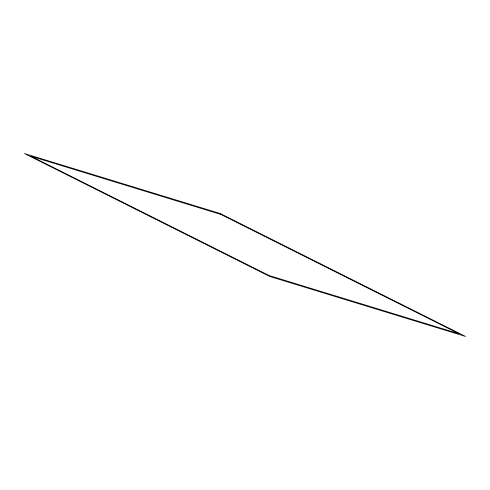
<?xml version="1.0" encoding="UTF-8"?>
<svg xmlns="http://www.w3.org/2000/svg" width="490" height="490" viewBox="0 0 490 490"><rect width="100%" height="100%" fill="white"/><g stroke="black" fill="none" stroke-linecap="round" stroke-linejoin="round"><path stroke-width="0.73" d="M220.145 213.518L24.5 153.566L269.855 276.483L465.5 336.434L220.145 213.518M220.868 214.436L30.895 156.218L269.132 275.564L459.106 333.782L220.868 214.436"/></g></svg>
